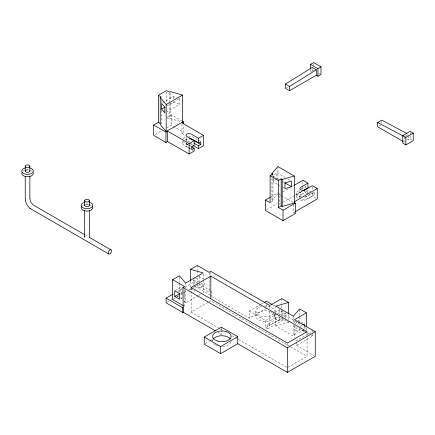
<?xml version="1.0" encoding="UTF-8"?>
<svg xmlns="http://www.w3.org/2000/svg" width="435" height="435" viewBox="0 0 435 435"><rect width="100%" height="100%" fill="white"/><g stroke="black" fill="none" stroke-linecap="round" stroke-linejoin="round"><path stroke-width="0.33" stroke-dasharray="2.17 1.63" d="M273.305 178.1L273.305 176.202L276.551 172.396L285.202 177.393M277.383 184.239L273.305 181.884L274.931 179.981M275.333 179.503L276.551 178.078L276.551 172.396M272.979 178.845L272.979 201.106L271.957 200.519L277.476 194.032M295.414 323.776L298.252 320.443L303.744 323.613M303.75 329.926L299.372 332.449L295.006 329.931L297.844 326.598M275.839 313.374L275.839 325.967L293.386 336.097L299.601 328.795L306.343 332.688M162.75 102.725L173.233 96.673L176.229 97.522M166.822 106.053L179.829 98.544L179.829 104.226L167.132 111.55M167.1 117.254L171.303 114.829L181.846 120.914M167.16 117.88L169.46 119.206L170.482 118.614L181.303 121.686M155.311 134.475L162.163 130.516M166.735 127.879L171.303 125.242L183.603 132.343L183.603 125.182M181.96 124.176L181.96 133.289L183.603 132.343M313.624 70.176L310.546 71.954L310.546 69.431M286.6 87.674L287.758 87.005M378.852 126.074L381.783 124.383M270.668 197.001L277.111 193.281M277.693 192.939L279.335 193.89L280.488 193.227M282.788 191.895L288.535 188.578M292.559 186.251L293.712 185.587M270.684 202.433L272.979 201.106M301.161 189.1L305.577 186.55L306.517 187.093M266.568 209.784L277.111 203.694M280.488 203.64L279.335 204.303L279.335 193.89M282.788 202.313L294.859 195.342M295.436 195.01L302.912 190.693M301.863 191.416L300.759 192.052A3.045 1.756 0 0 0 300.324 194.222A3.045 1.756 0 0 0 303.891 194.962M302.265 191.302L298.399 193.531A6.378 3.681 0 0 0 297.85 198.376M307.931 193.591L307.931 190.753L300.759 194.896A3.045 1.756 0 0 0 300.759 197.381M405.605 136.079L408.536 134.388L407.345 133.752M311.134 191.036L305.065 194.537A3.045 1.756 0 0 1 304.761 194.69M304.962 196.783A6.378 3.681 0 0 0 307.42 195.902L314.597 191.759L314.597 194.597L312.238 193.238L305.065 197.381A3.045 1.756 0 0 1 303.505 197.86M406.79 138.825L408.536 139.831L410.172 138.885L412.222 140.065M314.597 194.597L307.42 198.741A6.378 3.681 0 0 1 300.471 199.54M316.142 198.333L312.238 196.076L305.065 200.22A3.045 1.756 0 0 1 300.183 199.757M293.685 204.776L293.685 212.59L294.838 211.927M175.283 290.471L180.781 287.301L181.993 288.731M193.292 285.126L193.292 280.075L199.333 276.589L203.161 278.797M177.855 291.358L181.933 289.003M184.848 287.323L194.826 281.559L198.284 283.555M180.748 293L182.385 292.054M167.296 302.189L169.052 301.172M171.395 299.818L173.157 298.807M176.67 296.779L180.182 294.745M180.77 294.408L183.113 293.054M183.695 292.717L186.626 291.026M188.969 289.677L190.726 288.661M173.25 299.226L176.621 297.279M177.181 296.953L178.867 295.979M190.546 281.287L190.546 289.237L192.792 287.943M193.352 287.617L197.283 285.344L209.175 292.211L210.817 291.265M180.748 298.682L182.385 297.736M193.89 285.925L199.888 287.627L204.254 285.11L204.254 281.32M183.983 301.009L185.642 302.956L197.925 295.865M198.512 295.528L202.019 293.5M191.134 287.475L191.134 312.096L208.501 302.069M209.077 301.732L210.817 300.732L290.042 346.472M266.383 308.301L249.255 318.192L249.255 311.09L260.674 304.495M261.245 304.163L263.528 302.847M205.385 343.514L209.382 341.209M209.953 340.877L212.807 339.229M220.23 334.945L221.371 334.287L221.371 330.41M274.773 312.569L279.694 309.725L285.735 313.216L285.735 318.268M249.255 311.09L265.654 320.557L277.073 313.961M277.644 313.635L282.783 310.666M274.773 314.462L274.773 318.251L279.694 315.408M265.654 320.557L265.654 327.658L267.802 328.898L267.802 324.167L281.276 316.386M281.864 316.049L284.202 314.701L298.263 322.813M265.654 327.658L282.783 317.767L282.783 311.313M267.802 324.167L269.852 325.347L281.744 318.485L288.487 322.378L288.487 320.388M267.802 328.898L284.202 319.431M299.922 326.457L302.108 325.19M296.507 342.089L296.507 345.472L312.906 335.999L312.906 332.623M287.959 367.325L307.061 356.298L307.061 337.669M279.738 314.918L285.735 313.216M274.773 318.251L279.139 320.769L284.539 319.236M275.839 325.967L288.487 322.378M85.918 235.601L86.766 235.906M178.627 98.201L179.829 98.544M173.233 102.35L179.829 104.226M193.292 280.075L199.888 281.951M190.546 289.237L194.967 290.493M318.73 73.129L320.432 74.113M288.09 179.057L290.395 180.389M307.931 190.753L305.577 189.394L305.577 186.55M304.027 191.335L307.376 193.27M273.305 176.202L279.129 179.568M282.625 181.585L284.05 182.406M277.965 184.576L280.298 185.919M282.625 187.267L284.37 188.273M197.512 139.662L193.646 137.433A6.378 3.681 0 0 0 188.719 136.362M198.061 139.983L199.719 140.94M181.96 133.289L185.451 135.307M279.074 194.211L280.831 195.223M281.412 195.56L293.13 202.324M189.742 142.876L193.053 144.784M192.395 145.111L191.291 144.474A3.045 1.756 0 0 0 190.302 144.094M187.936 144.55L184.625 142.642A6.378 3.681 0 0 1 183.244 141.446A6.378 3.681 0 0 0 184.625 145.48L187.936 147.394M188.491 144.871L190.699 146.144M188.089 144.757L186.985 144.121A3.045 1.756 0 0 1 186.098 142.995M188.638 145.078L190.845 146.35M188.491 147.71L190.699 148.987M188.089 147.601L186.985 146.959A3.045 1.756 0 0 1 187.974 144.094M188.638 147.916L190.845 149.194M191.4 149.509L193.053 150.466M293.685 212.59L295.327 213.536M272.827 304.919L275.17 306.273M304.087 326.179L305.854 327.196M311.726 330.589L312.906 331.269L296.507 340.735L294.968 339.849M302.363 329.915L304.119 330.932M304.707 331.269L306.463 332.28M307.045 332.623L310.563 334.651M311.145 334.988L312.906 335.999M200.975 283.218L204.254 285.11M198.86 283.886L209.806 290.205M195.402 286.627L210.959 295.604M211.709 296.512L249.255 318.192M296.507 345.472L314.092 355.623M290.629 346.815L307.061 356.298M191.134 312.096L219.892 328.697M220.48 329.034L222.242 330.051M232.214 335.815L235.737 337.843M236.325 338.185L238.086 339.202M238.674 339.539L287.383 367.662M217.853 332.253L221.371 334.287M181.993 294.413L180.781 292.983L180.781 287.301M180.672 297.116L182.33 299.062M410.172 132.572L410.172 135.095M410.172 135.725L410.172 138.885M408.536 135.595L408.536 139.831M404.436 136.753L404.436 142.196M381.783 121.343L381.783 123.774M313.624 63.869L313.624 65.13M312.189 68.665L312.189 70.481M312.238 187.017L312.238 190.399M312.238 193.238L312.238 196.076M307.061 333.014L307.061 337.005M306.343 328.05L306.343 330.034M304.293 326.457L304.293 328.98M302.912 181.58L302.912 186.136M302.912 186.789L302.912 189.394M299.867 190.59L299.867 193.298M299.867 196.136L299.867 198.409M299.601 309.573L299.601 316.201M299.601 316.865L299.601 321.503M299.601 322.166L299.601 325.483M299.372 328.664L299.372 332.449M298.252 321.704L298.252 325.489M296.534 193.298L296.534 196.136M295.006 325.51L295.006 329.931M294.451 320.992L294.451 322.982M294.451 325.636L294.451 337.565M293.386 316.212L293.386 322.177M293.386 324.831L293.386 336.097M288.487 314.423L288.487 319.725M287.383 343.71L287.383 347.038M284.202 314.701L284.202 317.403M281.744 298.6L281.744 303.244M281.744 305.892L281.744 308.546M281.744 311.194L281.744 315.832M279.694 309.725L279.694 314.777M279.139 316.984L279.139 320.769M277.9 166.551L277.9 179.367M275.839 306.082L275.839 312.711M274.414 314.13L274.414 316.158M273.305 178.731L273.305 181.884M272.979 174.799L272.979 178.171M271.957 178.252L271.957 200.519M269.852 306.131L269.852 308.779M269.852 311.433L269.852 325.347M266.383 304.424L266.383 307.007M255.862 311.346L255.862 316.076M221.371 327.185L221.371 329.768M212.606 339.697L212.606 341.051M211.535 291.205L211.535 295.941M210.817 271.38L210.817 275.355M209.175 272.99L209.175 292.211M203.188 274.267L203.188 279.569M203.188 280.232L203.188 292.826M199.888 283.212L199.888 287.627M199.333 276.589L199.333 281.635M197.283 265.464L197.283 270.102M197.283 270.766L197.283 275.404M197.283 278.057L197.283 282.696M197.283 283.359L197.283 285.344M194.826 281.559L194.826 284.262M186.093 137.329L186.093 140.037M186.093 142.876L186.093 145.72M185.642 283.071L185.642 287.714M185.642 290.362L185.642 302.956M184.576 289.183L184.576 306.414M184.021 291.113L184.021 296.79M182.76 141.174L182.76 142.876M179.427 277.1L179.427 282.402M179.427 283.065L179.427 292.342M173.233 96.673L173.233 99.196M171.303 114.829L171.303 125.242M170.482 92.981L170.482 100.398M170.482 103.1L170.482 118.614M169.46 92.894L169.46 103.013M169.46 103.693L169.46 119.206M166.589 91.915L166.589 103.383M161.26 100.327L161.26 103.03M161.26 110.447L161.26 123.942M301.259 196.854A6.378 3.681 0 0 1 298.399 190.693M184.929 140.108A6.378 3.681 0 0 1 188.719 139.205M189.557 139.205A6.378 3.681 0 0 1 190.383 139.265M183.244 138.629A6.378 3.681 0 0 1 185.593 136.976M187.615 141.353A3.045 1.756 0 0 1 190.66 141.353M186.985 141.283A3.045 1.756 0 0 1 186.501 140.918M186.408 140.815A3.045 1.756 0 0 1 188.159 138.373M231.143 341.453A9.276 5.356 0 0 1 231.088 341.769M231.001 342.089A9.276 5.356 0 0 1 223.612 346.352M223.334 346.38A9.276 5.356 0 0 1 222.508 346.434M217.924 345.934A9.276 5.356 0 0 1 217.429 345.787M216.951 345.624A9.276 5.356 0 0 1 216.048 345.254M215.836 345.151A9.276 5.356 0 0 1 215.037 344.705M214.852 344.585A9.276 5.356 0 0 1 214.341 344.205M214.183 344.074A9.276 5.356 0 0 1 213.748 343.666M212.617 340.893A9.276 5.356 0 0 1 212.889 339.784M264.241 306.055A9.276 5.356 0 0 1 274.409 311.585M273.468 313.744A9.276 5.356 0 0 1 258.385 315.054A9.276 5.356 0 0 1 261.56 306.441M272.843 313.135A9.276 5.356 0 0 1 267.226 321.34A9.276 5.356 0 0 1 255.949 315.386A9.276 5.356 0 0 1 269.597 311.422M270.075 311.585A9.276 5.356 0 0 1 270.76 311.857M271.397 312.167A9.276 5.356 0 0 1 271.799 312.39M272.174 312.624A9.276 5.356 0 0 1 272.348 312.749M82.547 205.559A5.796 3.349 0 0 1 83.694 204.956M85.918 204.417A5.796 3.349 0 0 1 88.158 204.428M90.23 204.928A5.796 3.349 0 0 1 91.394 205.521M22.881 171.395A5.796 3.349 0 0 1 24.539 170.52M26.133 170.139A5.796 3.349 0 0 1 28.879 170.123M30.483 170.498A5.796 3.349 0 0 1 32.054 171.276M85.912 204.156A2.322 1.338 0 0 1 88.109 204.162M26.116 169.965A2.322 1.338 0 0 1 28.84 169.906"/><path stroke-width="0.65" d="M84.678 210.371L84.678 237.146L84.858 236.189M271.957 174.881L271.957 173.532L277.9 166.551L294.299 176.017L294.299 203.004L282.206 206.435L281.179 205.842L278.313 207.5L278.313 180.514L270.113 175.778L270.113 202.764L265.393 200.04L265.393 210.458L283.027 220.637L295.327 213.536L295.327 203.118L294.234 202.487M285.436 84.085L312.189 67.458L316.288 69.823L316.288 75.266L289.536 90.714L285.436 88.348L285.436 84.085L289.536 86.451L289.536 90.714M289.536 86.451L316.288 69.823M158.389 95.298L166.589 90.567L169.46 92.22L170.482 91.633L182.575 95.064L182.575 122.05L166.175 131.517L160.232 124.535L160.232 97.549L161.26 96.956L158.389 95.298L158.389 122.284L153.675 125.008L153.675 135.421L165.974 142.522L167.611 141.576L189.138 154.001L194.157 151.103L194.157 148.264L191.4 146.671M166.175 131.517L166.175 104.53L182.575 95.064M161.586 109.076L161.586 103.394L164.827 107.206L164.827 112.888L161.586 109.076L165.077 107.059M153.675 125.008L165.974 132.109L167.611 131.163L189.138 143.588L194.157 140.69L194.157 145.42L191.802 146.785L191.802 149.624L194.157 148.264M183.603 123.883L183.603 121.93L181.96 122.877L203.488 135.301L203.488 145.72L198.463 148.618L192.944 145.431M310.546 68.801L310.546 64.38L313.624 62.602L321.003 66.865L321.003 74.439L317.925 76.217L316.288 75.266M310.546 64.38L317.925 68.638L321.003 66.865M194.157 140.69L186.985 136.546A3.045 1.756 0 0 1 186.985 134.062A3.045 1.756 0 0 1 191.291 134.062L198.463 138.205L203.488 135.301M189.535 138.297A3.045 1.756 0 0 1 191.291 138.792L198.463 142.936L200.823 141.576L200.823 144.415L198.463 145.779L194.048 143.229M270.113 175.778L272.979 174.125L271.957 173.532M403.272 141.527L377.683 126.754L377.683 122.491L381.783 120.125L406.752 133.436M278.313 180.514L281.179 178.856L282.206 179.448L294.299 176.017M265.393 200.04L270.081 197.338M294.283 185.256L302.912 180.275L307.931 183.178L307.931 187.909L302.967 190.78M307.931 183.178L300.759 187.322A3.045 1.756 0 0 0 300.759 189.807A3.045 1.756 0 0 0 305.065 189.807L312.238 185.663L317.262 188.562L317.262 198.98L295.408 211.595M304.473 190.03L305.577 189.394M402.794 135.568L410.172 131.31L413.25 133.083L413.25 140.657L405.871 144.92L402.794 143.142L402.794 135.568L405.871 137.346L413.25 133.083M294.261 201.84L317.262 188.562M278.313 207.5L283.027 210.219L295.327 203.118M183.445 305.762L172.684 299.546L172.684 279.667L179.427 275.774L185.642 283.071L203.188 272.941L190.546 269.357L190.546 280.624M190.546 269.357L197.283 265.464L209.175 272.326L210.817 271.38L269.852 305.468L281.744 298.6L288.487 302.494L288.487 313.76M215.504 330.899L183.244 312.27L182.934 287.475L184.576 286.529L172.684 279.667M183.244 312.27L182.836 312.509L166.126 302.863L166.126 298.127L173.179 294.055M174.734 296.474L179.655 299.313L179.655 293.63L174.734 290.792L174.734 296.474L179.682 293.62M210.817 276.116L191.134 287.475L287.383 343.041L307.061 331.682L210.817 276.116L210.817 298.736M166.126 298.127L182.836 307.773L183.244 307.54M237.771 343.753L220.643 353.644L204.243 344.177L204.243 337.076L221.371 327.185L237.771 336.652L237.771 343.753L287.383 372.398L315.261 356.298L315.261 331.682L294.451 319.671L306.343 312.803L306.343 326.723M264.099 302.515L266.383 301.199L272.239 304.582M204.243 337.076L220.643 346.543L237.771 336.652M302.657 324.874L304.293 323.928L304.293 325.826M182.934 287.475L287.383 347.777L315.261 331.682M291.553 186.74L284.952 188.611L284.952 182.928L291.553 181.058L291.553 186.74L284.626 182.743M288.487 302.494L275.839 306.082L293.386 316.212L299.601 308.91L306.343 312.803M377.683 122.491L403.245 136.117M182.428 121.251L183.603 121.93M200.823 144.415L193.646 140.277A6.378 3.681 0 0 0 191.579 139.477M158.389 122.284L160.107 123.279M85.015 234.895L33.43 205.102L30.956 202.329L29.868 198.811M111.007 249.897L89.469 237.456M108.701 253.926L30.336 208.593M30.363 208.615L29.792 208.158M25.23 176.708L25.23 198.703C25.29 202.242 27.052 205.657 29.64 208.028M160.232 97.549L166.175 104.53M89.392 237.369L89.316 210.388M405.871 137.346L405.871 144.92M317.925 68.638L317.925 76.217M287.383 347.777L287.383 372.398M283.027 210.219L283.027 220.637M282.206 179.448L282.206 206.435M281.179 178.856L281.179 205.842M220.643 346.543L220.643 353.644M198.463 138.205L198.463 142.936M198.463 145.779L198.463 148.618M189.138 143.588L189.138 154.001M182.836 307.773L182.836 312.509M167.611 131.163L167.611 141.576M165.974 132.109L165.974 142.522M89.316 200.617A2.322 1.338 0 0 1 85.82 201.758A2.322 1.338 0 0 1 85.853 199.442A2.322 1.338 0 0 1 89.316 200.617L89.316 205.347M84.678 200.595L84.678 205.331M29.868 166.29A2.322 1.338 0 0 1 26.372 167.437A2.322 1.338 0 0 1 26.404 165.115A2.322 1.338 0 0 1 29.868 166.29L29.868 171.026M29.868 176.061L29.868 198.719M25.23 166.273L25.23 171.004M213.329 339.023A9.276 5.356 0 0 1 221.817 335.733A9.276 5.356 0 0 1 230.387 338.947M92.443 206.554A5.796 3.349 0 0 1 86.956 211.051A5.796 3.349 0 0 1 81.584 206.505M33.288 172.907A5.796 3.349 0 0 1 27.16 176.724A5.796 3.349 0 0 1 21.973 172.467M88.996 202.193A5.796 3.349 0 0 1 91.627 207.354A5.796 3.349 0 0 1 82.313 207.316A5.796 3.349 0 0 1 85.081 202.177M29.868 167.948A5.796 3.349 0 0 1 32.07 173.108A5.796 3.349 0 0 1 22.865 172.989A5.796 3.349 0 0 1 25.469 167.888M88.963 204.624A2.322 1.338 0 0 1 88.501 206.359A2.322 1.338 0 0 1 85.467 206.342A2.322 1.338 0 0 1 85.053 204.608M29.803 170.71A2.322 1.338 0 0 1 27.323 172.347A2.322 1.338 0 0 1 25.437 170.46M217.185 340.975A9.276 5.356 0 0 0 231.164 336.396A9.276 5.356 0 0 0 217.304 331.698A9.276 5.356 0 0 0 217.185 340.975M110.245 253.529A2.322 1.338 -60 0 0 111.039 249.918A2.322 1.338 -60 0 0 108.282 252.289A2.322 1.338 -60 0 0 110.245 253.529"/></g></svg>
